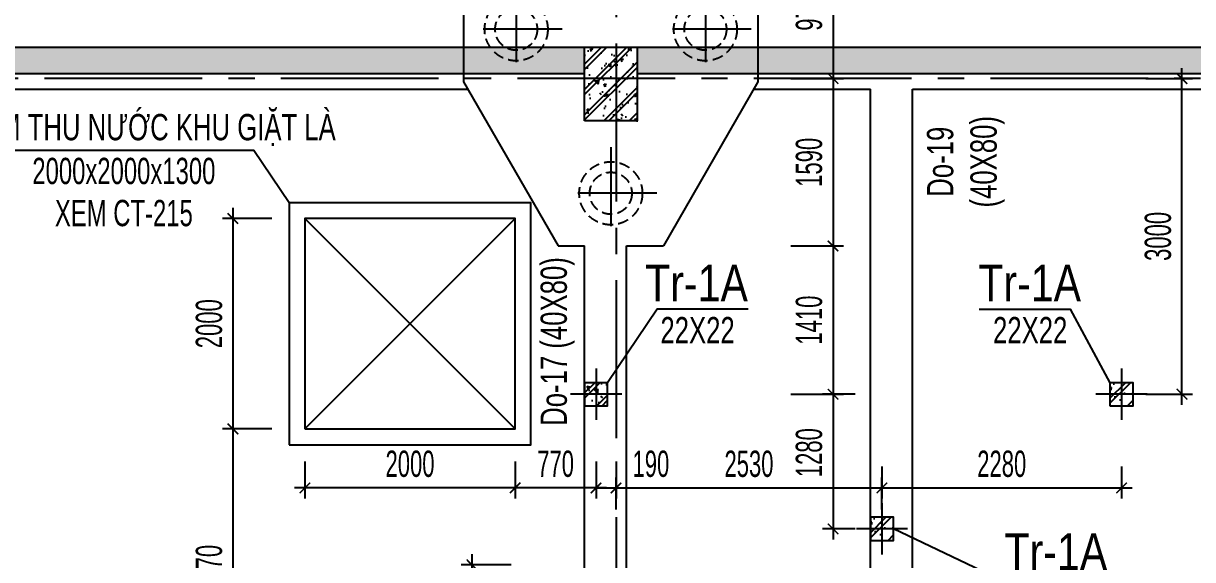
# Model space of a CAD drawing. Header units: millimetres. Extents: x 71 to 1853844, y -54216 to 5184.
# Drawn here: x 1788435 to 1799560, y -7733 to -2636 of the extents above; entities that cross this region are included whole.
import ezdxf
from ezdxf.enums import TextEntityAlignment as Align

# ---------------------------------------------------------------- set-up
doc = ezdxf.new("R2010")
doc.units = ezdxf.units.MM
doc.header["$LTSCALE"] = 1000
doc.header["$MEASUREMENT"] = 0
doc.header["$PDMODE"] = 3
doc.linetypes.add('CENTER2', pattern=[1.125, 0.75, -0.125, 0.125, -0.125])
doc.linetypes.add('HIDDEN', pattern=[0.375, 0.25, -0.125])
doc.layers.get('0').update_dxf_attribs({"linetype": 'CONTINUOUS'})
doc.layers.get('Defpoints').update_dxf_attribs({"linetype": 'CONTINUOUS'})
for name, color, linetype in [('CDC.01.AXIS', 160, 'CENTER2'), ('CDC.02.DIM', 1, 'CONTINUOUS'), ('CDC.03.BORDER', 3, 'CONTINUOUS'), ('CDC.04.HIDDEN', 8, 'HIDDEN'), ('CDC.06.TEXT', 2, 'CONTINUOUS'), ('CDC.09.COLUMN', 4, 'CONTINUOUS'), ('CDC.10.HATCH', 9, 'CONTINUOUS'), ('CDC.11.NOTE', 8, 'CONTINUOUS')]:
    doc.layers.add(name, color=color, linetype=linetype)
doc.styles.add('ARIAL', font='arial.ttf', dxfattribs={"width": 0.6})
doc.dimstyles.new('100', dxfattribs={"dimscale": 100, "dimtxt": 2.5, "dimasz": 1, "dimexe": 1, "dimexo": 0, "dimgap": 1, "dimtad": 1, "dimdec": 0, "dimdsep": 46, "dimtxsty": 'ARIAL', "dimblk": 'ARCHTICK', "dimcen": 1, "dimdle": 1, "dimclrd": 1, "dimclre": 1, "dimclrt": 2, "dimadec": 0, "dimazin": 0, "dimtfac": 0.00072, "dimtdec": 0, "dimtix": 1, "dimtmove": 2, "dimatfit": 3, "dimldrblk": 'ARCHTICK', "dimfxl": 1, "dimtolj": 1, "dimarcsym": 0})
pattern_1 = [(140, (1206.07, 2432.2), (25.100854, 286.904073), [30, -330]), (85, (1206.07, 2432.2), (-300.876853, -55.500533), [24, -264]), (190.4514, (1208.16, 2456.1), (-275.775817, 231.403753), [25.496076, -280.456845]), (136.1842, (1126.07, 2432.2), (66.207606, 426.89642), [45, -495]), (186.6356, (1131.6, 2467.78), (-389.64715, 373.86508), [38.24412, -420.6852]), (81.1842, (1126.07, 2432.2), (-389.64744, 373.86478), [36, -396]), (111, (1146.07, 2472.2), (161.047556, 238.76282), [30, -330]), (316, (1146.07, 2472.2), (146.215924, 268.75285), [24, -264]), (161.4514, (1159.5, 2492.1), (-129.0122, 336.08905), [25.496076, -280.456845]), (157.5, (1206.07, 2432.2), (-117.749785, -62.3664733), [0, -260.8, 0, -268, 0, -265]), (94.5, (1206.07, 2432.2), (-152.041275, 113.34037), [0, -152.8, 0, -254.8, 0, -101]), (57.5, (1206.07, 2343), (9.021949, 213.5289745), [0, -100, 0, -312, 0, -414]), (47.5, (1206.07, 2303), (-40.041993, 233.274468), [0, -130, 0, -207.2, 0, -294]), (45, (1206.07, 2432.2), (-120.208153, 120.208153), []), (45, (1157.07, 2432.2), (-120.208153, 120.208153), [])]

# ---------------------------------------------------------------- blocks, each defined once
blk = doc.blocks.new('D600')
at = {"layer": 'CDC.01.AXIS'}
for p, q in [((2659919, 63050), (2659919, 62175)), ((2660356, 62612), (2659482, 62612))]:
    blk.add_line(p, q, dxfattribs=at)
at = {"layer": 'CDC.04.HIDDEN', "ltscale": 0.4}
for radius in [300, 200]:
    blk.add_circle((2659919, 62612), radius, dxfattribs=at)
blk = doc.blocks.new('_ARCHTICK')
at = {"color": 0, "linetype": 'ByBlock', "const_width": 0.15}
blk.add_lwpolyline([(-0.5, -0.5), (0.5, 0.5)], dxfattribs=at)
blk = doc.blocks.new('*D66')
at = {"layer": 'CDC.02.DIM', "color": 1, "lineweight": -2, "transparency": 16777216}
for p, q in [((1796139, -2092), (1796139, -3261)), ((1795738, -2192), (1796239, -2192)), ((1795738, -3161), (1796239, -3161))]:
    blk.add_line(p, q, dxfattribs=at)
at = {"layer": 'Defpoints', "color": 0, "transparency": 16777216}
for p in [(1795738, -2192), (1795738, -3161), (1796139, -3161)]:
    blk.add_point(p, dxfattribs=at)
at = {"layer": 'CDC.02.DIM', "color": 1, "lineweight": -2, "transparency": 16777216, "xscale": 100, "yscale": 100, "zscale": 100}
for p, rotation in [((1796139, -2192), 90), ((1796139, -3161), 270)]:
    blk.add_blockref('_ARCHTICK', p, dxfattribs=dict(at, rotation=rotation))
at = {"layer": 'CDC.02.DIM', "color": 2, "transparency": 16777216, "insert": (1795911, -2531), "char_height": 250, "attachment_point": 5, "rotation": 90, "style": 'ARIAL'}
blk.add_mtext('\\A1;970', dxfattribs=at)
blk = doc.blocks.new('*D67')
at = {"layer": 'CDC.02.DIM', "color": 1, "lineweight": -2, "transparency": 16777216}
for p, q in [((1796139, -3061), (1796139, -4852)), ((1795738, -3161), (1796239, -3161)), ((1795738, -4752), (1796239, -4752))]:
    blk.add_line(p, q, dxfattribs=at)
at = {"layer": 'Defpoints', "color": 0, "transparency": 16777216}
for p in [(1795738, -3161), (1795738, -4752), (1796139, -4752)]:
    blk.add_point(p, dxfattribs=at)
at = {"layer": 'CDC.02.DIM', "color": 1, "lineweight": -2, "transparency": 16777216, "xscale": 100, "yscale": 100, "zscale": 100}
for p, rotation in [((1796139, -3161), 90), ((1796139, -4752), 270)]:
    blk.add_blockref('_ARCHTICK', p, dxfattribs=dict(at, rotation=rotation))
at = {"layer": 'CDC.02.DIM', "color": 2, "transparency": 16777216, "insert": (1795911, -3957), "char_height": 250, "attachment_point": 5, "rotation": 90, "style": 'ARIAL'}
blk.add_mtext('\\A1;1590', dxfattribs=at)
blk = doc.blocks.new('*D186')
at = {"layer": 'CDC.02.DIM', "color": 1, "lineweight": -2, "transparency": 16777216}
for p, q in [((1793077, -7782), (1792602, -7782)), ((1792702, -7682), (1792702, -9261)), ((1793077, -9161), (1792602, -9161))]:
    blk.add_line(p, q, dxfattribs=at)
at = {"layer": 'Defpoints', "color": 0, "transparency": 16777216}
for p in [(1793077, -7782), (1792702, -9161), (1793077, -9161)]:
    blk.add_point(p, dxfattribs=at)
at = {"layer": 'CDC.02.DIM', "color": 1, "lineweight": -2, "transparency": 16777216, "xscale": 100, "yscale": 100, "zscale": 100}
for p, rotation in [((1792702, -7782), 90), ((1792702, -9161), 270)]:
    blk.add_blockref('_ARCHTICK', p, dxfattribs=dict(at, rotation=rotation))
at = {"layer": 'CDC.02.DIM', "color": 2, "transparency": 16777216, "insert": (1792474, -8472), "char_height": 250, "attachment_point": 5, "rotation": 90, "style": 'ARIAL'}
blk.add_mtext('\\A1;1380', dxfattribs=at)
blk = doc.blocks.new('*D189')
at = {"layer": 'CDC.02.DIM', "color": 1, "lineweight": -2, "transparency": 16777216}
for p, q in [((1790429, -4391), (1790429, -6591)), ((1790800, -4491), (1790329, -4491)), ((1790800, -6491), (1790329, -6491))]:
    blk.add_line(p, q, dxfattribs=at)
at = {"layer": 'Defpoints', "color": 0, "transparency": 16777216}
for p in [(1790800, -4491), (1790429, -6491), (1790800, -6491)]:
    blk.add_point(p, dxfattribs=at)
at = {"layer": 'CDC.02.DIM', "color": 1, "lineweight": -2, "transparency": 16777216, "xscale": 100, "yscale": 100, "zscale": 100}
for p, rotation in [((1790429, -4491), 90), ((1790429, -6491), 270)]:
    blk.add_blockref('_ARCHTICK', p, dxfattribs=dict(at, rotation=rotation))
at = {"layer": 'CDC.02.DIM', "color": 2, "transparency": 16777216, "insert": (1790202, -5491), "char_height": 250, "attachment_point": 5, "rotation": 90, "style": 'ARIAL'}
blk.add_mtext('\\A1;2000', dxfattribs=at)
blk = doc.blocks.new('*D190')
at = {"layer": 'CDC.02.DIM', "color": 1, "lineweight": -2, "transparency": 16777216}
for p, q in [((1793114, -6800), (1793114, -7152)), ((1793884, -6800), (1793884, -7152)), ((1793984, -7052), (1793014, -7052))]:
    blk.add_line(p, q, dxfattribs=at)
at = {"layer": 'Defpoints', "color": 0, "transparency": 16777216}
for p in [(1793114, -6800), (1793884, -6800), (1793114, -7052)]:
    blk.add_point(p, dxfattribs=at)
at = {"layer": 'CDC.02.DIM', "color": 1, "lineweight": -2, "transparency": 16777216, "xscale": 100, "yscale": 100, "zscale": 100, "rotation": 180}
blk.add_blockref('_ARCHTICK', (1793114, -7052), dxfattribs=at)
at = {"layer": 'CDC.02.DIM', "color": 1, "lineweight": -2, "transparency": 16777216, "xscale": 100, "yscale": 100, "zscale": 100}
blk.add_blockref('_ARCHTICK', (1793884, -7052), dxfattribs=at)
at = {"layer": 'CDC.02.DIM', "color": 2, "transparency": 16777216, "insert": (1793499, -6824), "char_height": 250, "attachment_point": 5, "style": 'ARIAL'}
blk.add_mtext('\\A1;770', dxfattribs=at)
blk = doc.blocks.new('*D191')
at = {"layer": 'CDC.02.DIM', "color": 1, "lineweight": -2, "transparency": 16777216}
for p, q in [((1791114, -6800), (1791114, -7152)), ((1793114, -6800), (1793114, -7152)), ((1793214, -7052), (1791014, -7052))]:
    blk.add_line(p, q, dxfattribs=at)
at = {"layer": 'Defpoints', "color": 0, "transparency": 16777216}
for p in [(1791114, -6800), (1793114, -6800), (1791114, -7052)]:
    blk.add_point(p, dxfattribs=at)
at = {"layer": 'CDC.02.DIM', "color": 1, "lineweight": -2, "transparency": 16777216, "xscale": 100, "yscale": 100, "zscale": 100, "rotation": 180}
blk.add_blockref('_ARCHTICK', (1791114, -7052), dxfattribs=at)
at = {"layer": 'CDC.02.DIM', "color": 1, "lineweight": -2, "transparency": 16777216, "xscale": 100, "yscale": 100, "zscale": 100}
blk.add_blockref('_ARCHTICK', (1793114, -7052), dxfattribs=at)
at = {"layer": 'CDC.02.DIM', "color": 2, "transparency": 16777216, "insert": (1792114, -6824), "char_height": 250, "attachment_point": 5, "style": 'ARIAL'}
blk.add_mtext('\\A1;2000', dxfattribs=at)
blk = doc.blocks.new('*D192')
at = {"layer": 'CDC.02.DIM', "color": 1, "lineweight": -2, "transparency": 16777216}
for p, q in [((1790429, -6391), (1790429, -9261)), ((1790800, -6491), (1790329, -6491)), ((1790800, -9161), (1790329, -9161))]:
    blk.add_line(p, q, dxfattribs=at)
at = {"layer": 'Defpoints', "color": 0, "transparency": 16777216}
for p in [(1790800, -6491), (1790429, -9161), (1790800, -9161)]:
    blk.add_point(p, dxfattribs=at)
at = {"layer": 'CDC.02.DIM', "color": 1, "lineweight": -2, "transparency": 16777216, "xscale": 100, "yscale": 100, "zscale": 100}
for p, rotation in [((1790429, -6491), 90), ((1790429, -9161), 270)]:
    blk.add_blockref('_ARCHTICK', p, dxfattribs=dict(at, rotation=rotation))
at = {"layer": 'CDC.02.DIM', "color": 2, "transparency": 16777216, "insert": (1790202, -7826), "char_height": 250, "attachment_point": 5, "rotation": 90, "style": 'ARIAL'}
blk.add_mtext('\\A1;2670', dxfattribs=at)
blk = doc.blocks.new('*D207')
at = {"layer": 'CDC.02.DIM', "color": 1, "lineweight": -2, "transparency": 16777216}
for p, q in [((1796139, -4652), (1796139, -6261)), ((1795738, -4752), (1796239, -4752)), ((1795738, -6161), (1796239, -6161))]:
    blk.add_line(p, q, dxfattribs=at)
at = {"layer": 'Defpoints', "color": 0, "transparency": 16777216}
for p in [(1795738, -4752), (1795738, -6161), (1796139, -6161)]:
    blk.add_point(p, dxfattribs=at)
at = {"layer": 'CDC.02.DIM', "color": 1, "lineweight": -2, "transparency": 16777216, "xscale": 100, "yscale": 100, "zscale": 100}
for p, rotation in [((1796139, -4752), 90), ((1796139, -6161), 270)]:
    blk.add_blockref('_ARCHTICK', p, dxfattribs=dict(at, rotation=rotation))
at = {"layer": 'CDC.02.DIM', "color": 2, "transparency": 16777216, "insert": (1795911, -5457), "char_height": 250, "attachment_point": 5, "rotation": 90, "style": 'ARIAL'}
blk.add_mtext('\\A1;1410', dxfattribs=at)
blk = doc.blocks.new('*D208')
at = {"layer": 'CDC.02.DIM', "color": 1, "lineweight": -2, "transparency": 16777216}
for p, q in [((1793884, -6800), (1793884, -7152)), ((1794074, -6800), (1794074, -7152)), ((1793884, -7052), (1793784, -7052)), ((1793884, -7052), (1794074, -7052)), ((1794074, -7052), (1794174, -7052))]:
    blk.add_line(p, q, dxfattribs=at)
at = {"layer": 'Defpoints', "color": 0, "transparency": 16777216}
for p in [(1793884, -6800), (1794074, -6800), (1794074, -7052)]:
    blk.add_point(p, dxfattribs=at)
at = {"layer": 'CDC.02.DIM', "color": 1, "lineweight": -2, "transparency": 16777216, "xscale": 100, "yscale": 100, "zscale": 100}
blk.add_blockref('_ARCHTICK', (1793884, -7052), dxfattribs=at)
at = {"layer": 'CDC.02.DIM', "color": 1, "lineweight": -2, "transparency": 16777216, "xscale": 100, "yscale": 100, "zscale": 100, "rotation": 180}
blk.add_blockref('_ARCHTICK', (1794074, -7052), dxfattribs=at)
at = {"layer": 'CDC.02.DIM', "color": 2, "transparency": 16777216, "insert": (1794406, -6824), "char_height": 250, "attachment_point": 5, "style": 'ARIAL'}
blk.add_mtext('\\A1;190', dxfattribs=at)
blk = doc.blocks.new('*D209')
at = {"layer": 'CDC.02.DIM', "color": 1, "lineweight": -2, "transparency": 16777216}
for p, q in [((1794074, -7258), (1794074, -6952)), ((1796604, -7258), (1796604, -6952)), ((1793974, -7052), (1796704, -7052))]:
    blk.add_line(p, q, dxfattribs=at)
at = {"layer": 'Defpoints', "color": 0, "transparency": 16777216}
for p in [(1796604, -7052), (1794074, -7258), (1796604, -7258)]:
    blk.add_point(p, dxfattribs=at)
at = {"layer": 'CDC.02.DIM', "color": 1, "lineweight": -2, "transparency": 16777216, "xscale": 100, "yscale": 100, "zscale": 100, "rotation": 180}
blk.add_blockref('_ARCHTICK', (1794074, -7052), dxfattribs=at)
at = {"layer": 'CDC.02.DIM', "color": 1, "lineweight": -2, "transparency": 16777216, "xscale": 100, "yscale": 100, "zscale": 100}
blk.add_blockref('_ARCHTICK', (1796604, -7052), dxfattribs=at)
at = {"layer": 'CDC.02.DIM', "color": 2, "transparency": 16777216, "insert": (1795339, -6824), "char_height": 250, "attachment_point": 5, "style": 'ARIAL'}
blk.add_mtext('\\A1;2530', dxfattribs=at)
blk = doc.blocks.new('*D210')
at = {"layer": 'CDC.02.DIM', "color": 1, "lineweight": -2, "transparency": 16777216}
for p, q in [((1796604, -6848), (1796604, -7152)), ((1798884, -6848), (1798884, -7152)), ((1796504, -7052), (1798984, -7052))]:
    blk.add_line(p, q, dxfattribs=at)
at = {"layer": 'Defpoints', "color": 0, "transparency": 16777216}
for p in [(1796604, -6848), (1798884, -6848), (1798884, -7052)]:
    blk.add_point(p, dxfattribs=at)
at = {"layer": 'CDC.02.DIM', "color": 1, "lineweight": -2, "transparency": 16777216, "xscale": 100, "yscale": 100, "zscale": 100, "rotation": 180}
blk.add_blockref('_ARCHTICK', (1796604, -7052), dxfattribs=at)
at = {"layer": 'CDC.02.DIM', "color": 1, "lineweight": -2, "transparency": 16777216, "xscale": 100, "yscale": 100, "zscale": 100}
blk.add_blockref('_ARCHTICK', (1798884, -7052), dxfattribs=at)
at = {"layer": 'CDC.02.DIM', "color": 2, "transparency": 16777216, "insert": (1797744, -6824), "char_height": 250, "attachment_point": 5, "style": 'ARIAL'}
blk.add_mtext('\\A1;2280', dxfattribs=at)
blk = doc.blocks.new('*D356')
at = {"layer": 'CDC.02.DIM', "color": 1, "lineweight": -2, "transparency": 16777216}
for p, q in [((1796139, -6061), (1796139, -7541)), ((1796349, -6161), (1796039, -6161)), ((1796349, -7441), (1796039, -7441))]:
    blk.add_line(p, q, dxfattribs=at)
at = {"layer": 'Defpoints', "color": 0, "transparency": 16777216}
for p in [(1796349, -6161), (1796139, -7441), (1796349, -7441)]:
    blk.add_point(p, dxfattribs=at)
at = {"layer": 'CDC.02.DIM', "color": 1, "lineweight": -2, "transparency": 16777216, "xscale": 100, "yscale": 100, "zscale": 100}
for p, rotation in [((1796139, -6161), 90), ((1796139, -7441), 270)]:
    blk.add_blockref('_ARCHTICK', p, dxfattribs=dict(at, rotation=rotation))
at = {"layer": 'CDC.02.DIM', "color": 2, "transparency": 16777216, "insert": (1795911, -6717), "char_height": 250, "attachment_point": 5, "rotation": 90, "style": 'ARIAL'}
blk.add_mtext('\\A1;1280', dxfattribs=at)
blk = doc.blocks.new('*D360')
at = {"layer": 'CDC.02.DIM', "color": 1, "lineweight": -2, "transparency": 16777216}
for p, q in [((1799459, -6261), (1799459, -3061)), ((1799114, -3161), (1799559, -3161)), ((1799114, -6161), (1799559, -6161))]:
    blk.add_line(p, q, dxfattribs=at)
at = {"layer": 'Defpoints', "color": 0, "transparency": 16777216}
for p in [(1799114, -3161), (1799459, -3161), (1799114, -6161)]:
    blk.add_point(p, dxfattribs=at)
at = {"layer": 'CDC.02.DIM', "color": 1, "lineweight": -2, "transparency": 16777216, "xscale": 100, "yscale": 100, "zscale": 100}
for p, rotation in [((1799459, -3161), 90), ((1799459, -6161), 270)]:
    blk.add_blockref('_ARCHTICK', p, dxfattribs=dict(at, rotation=rotation))
at = {"layer": 'CDC.02.DIM', "color": 2, "transparency": 16777216, "insert": (1799231, -4661), "char_height": 250, "attachment_point": 5, "rotation": 90, "style": 'ARIAL'}
blk.add_mtext('\\A1;3000', dxfattribs=at)

msp = doc.modelspace()

# ---------------------------------------------------------------- hatches: boundary and pattern name
at = {"layer": 'CDC.10.HATCH'}
h = msp.add_hatch(dxfattribs=at)
h.set_pattern_fill('1BETONG2-BOP', color=256, scale=40, angle=90, style=0, pattern_type=2)
h.set_pattern_definition(pattern_1)
h.paths.add_polyline_path([(1785824.3, -2861.6), (1778274.3, -2861.6), (1778274.3, -3111.6), (1785824.3, -3111.6)])
h.paths.add_polyline_path([(1793774.3, -2861.6), (1786324.3, -2861.6), (1786324.3, -3111.6), (1793774.3, -3111.6)])
h.paths.add_polyline_path([(1801774.3, -2861.6), (1794274.3, -2861.6), (1794274.3, -3111.6), (1801774.3, -3111.6)])
h.paths.add_polyline_path([(1809774.3, -2861.6), (1802674.3, -2861.6), (1802674.3, -3111.6), (1809774.3, -3111.6)])
h.paths.add_polyline_path([(1817774.3, -2861.6), (1810274.3, -2861.6), (1810274.3, -3111.6), (1817774.3, -3111.6)])
h.paths.add_polyline_path([(1825874.3, -2861.6), (1818274.3, -2861.6), (1818274.3, -3111.6), (1825874.3, -3111.6)])
h.paths.add_polyline_path([(1832274.3, -2861.6), (1826374.3, -2861.6), (1826374.3, -3111.6), (1832274.3, -3111.6)])
h = msp.add_hatch(dxfattribs=at)
h.set_pattern_fill('1BETONG2-BOP', color=256, scale=40, angle=90, style=0, pattern_type=2)
h.set_pattern_definition(pattern_1)
h.paths.add_polyline_path([(1793774.3, -3561.5), (1794274.3, -3561.5), (1794274.3, -2861.5), (1793774.3, -2861.5)])
h = msp.add_hatch(dxfattribs=at)
h.set_pattern_fill('1BETONG2-BOP', color=256, scale=40, angle=90, style=0, pattern_type=2)
h.set_pattern_definition(pattern_1)
h.paths.add_polyline_path([(1793774.3, -3561.5), (1794274.3, -3561.5), (1794274.3, -2861.5), (1793774.3, -2861.5)])
h = msp.add_hatch(dxfattribs=at)
h.set_pattern_fill('1BETONG2-BOP', color=256, scale=40, angle=90, style=0, pattern_type=2)
h.set_pattern_definition(pattern_1)
h.paths.add_polyline_path([(1793994.3, -6051.5), (1793774.3, -6051.5), (1793774.3, -6271.5), (1793994.3, -6271.5)])
h = msp.add_hatch(dxfattribs=at)
h.set_pattern_fill('1BETONG2-BOP', color=256, scale=40, angle=90, style=0, pattern_type=2)
h.set_pattern_definition(pattern_1)
h.paths.add_polyline_path([(1798993.8, -6051.5), (1798773.8, -6051.5), (1798773.8, -6271.5), (1798993.8, -6271.5)])
h = msp.add_hatch(dxfattribs=at)
h.set_pattern_fill('1BETONG2-BOP', color=256, scale=40, angle=90, style=0, pattern_type=2)
h.set_pattern_definition([(140, (-1073.52, 1152.2), (25.100854, 286.904073), [30, -330]), (85, (-1073.52, 1152.2), (-300.876853, -55.500533), [24, -264]), (190.4514, (-1071.43, 1176.1), (-275.775817, 231.403753), [25.496076, -280.456845]), (136.1842, (-1153.52, 1152.2), (66.207606, 426.89642), [45, -495]), (186.6356, (-1148, 1187.78), (-389.64715, 373.86508), [38.24412, -420.6852]), (81.1842, (-1153.52, 1152.2), (-389.64744, 373.86478), [36, -396]), (111, (-1133.52, 1192.2), (161.047556, 238.76282), [30, -330]), (316, (-1133.52, 1192.2), (146.215924, 268.75285), [24, -264]), (161.4514, (-1120.1, 1212.1), (-129.0122, 336.08905), [25.496076, -280.456845]), (157.5, (-1073.52, 1152.2), (-117.749785, -62.3664733), [0, -260.8, 0, -268, 0, -265]), (94.5, (-1073.52, 1152.2), (-152.041275, 113.34037), [0, -152.8, 0, -254.8, 0, -101]), (57.5, (-1073.52, 1063), (9.021949, 213.5289745), [0, -100, 0, -312, 0, -414]), (47.5, (-1073.52, 1023), (-40.041993, 233.274468), [0, -130, 0, -207.2, 0, -294]), (45, (-1073.52, 1152.2), (-120.208153, 120.208153), []), (45, (-1122.52, 1152.2), (-120.208153, 120.208153), [])])
h.paths.add_polyline_path([(1796714.2, -7331.5), (1796494.2, -7331.5), (1796494.2, -7551.5), (1796714.2, -7551.5)])

# ---------------------------------------------------------------- linework, layer by layer
at = {"layer": 'CDC.01.AXIS', "ltscale": 2}
for p, q in [((1794074.3, -578.6), (1794074.3, -35145.9)), ((1794074.3, -578.6), (1794074.3, -35145.9)), ((1835136, -3161.5), (1776902.9, -3161.5)), ((1835136, -3161.5), (1776902.9, -3161.5)), ((1793884.3, -5917.9), (1793884.3, -6405.1)), ((1798883.8, -5917.9), (1798883.8, -6405.1)), ((1794127.9, -6161.5), (1793640.6, -6161.5)), ((1799127.5, -6161.5), (1798640.2, -6161.5)), ((1796604.2, -7197.9), (1796604.2, -7685.1)), ((1796847.9, -7441.5), (1796360.6, -7441.5))]:
    msp.add_line(p, q, dxfattribs=at)
at = {"layer": 'CDC.03.BORDER'}
for p, q in [((1792624.3, -2191.9), (1792624.3, -3191.9)), ((1795424.3, -2191.9), (1795424.3, -3191.9)), ((1786574.3, -2861.6), (1792624.3, -2861.6)), ((1795424.3, -2861.6), (1808624.3, -2861.6)), ((1792624.3, -3191.9), (1793524.3, -4750.7)), ((1795424.3, -3191.9), (1794524.3, -4750.7)), ((1786574.3, -3261.6), (1792664.5, -3261.6)), ((1795384, -3261.6), (1796494.2, -3261.6)), ((1796494.2, -9051.5), (1796494.2, -3261.6)), ((1796894.2, -9051.5), (1796894.2, -3261.6)), ((1796894.2, -3261.6), (1801774.3, -3261.6)), ((1793524.3, -4750.7), (1793774.3, -4750.7)), ((1793774.3, -9051.5), (1793774.3, -4750.7)), ((1794174.3, -9051.5), (1794174.3, -4750.7)), ((1794174.3, -4750.7), (1794524.3, -4750.7))]:
    msp.add_line(p, q, dxfattribs=at)
for points in [[(1790964.3, -6641.5), (1793264.3, -6641.5), (1793264.3, -4341.5), (1790964.3, -4341.5)], [(1791114.3, -6491.5), (1793114.3, -6491.5), (1793114.3, -4491.5), (1791114.3, -4491.5)]]:
    msp.add_lwpolyline(points, close=True, dxfattribs=at)
at = {"layer": 'CDC.09.COLUMN'}
for p, q in [((1777774.3, -2861.6), (1832773.7, -2861.6)), ((1786324.3, -3111.6), (1793774.3, -3111.6)), ((1794274.3, -3111.6), (1801774.3, -3111.6))]:
    msp.add_line(p, q, dxfattribs=at)
at = {"layer": 'CDC.09.COLUMN', "ltscale": 2000}
for points in [[(1793774.3, -3561.5), (1793774.3, -2861.5), (1794274.3, -2861.5), (1794274.3, -3561.5)], [(1793774.3, -3561.5), (1793774.3, -2861.5), (1794274.3, -2861.5), (1794274.3, -3561.5)], [(1793774.3, -3561.5), (1793774.3, -2861.5), (1794274.3, -2861.5), (1794274.3, -3561.5)], [(1793774.3, -3561.5), (1793774.3, -2861.5), (1794274.3, -2861.5), (1794274.3, -3561.5)], [(1793774.3, -6271.5), (1793994.3, -6271.5), (1793994.3, -6051.5), (1793774.3, -6051.5)], [(1798773.8, -6271.5), (1798993.8, -6271.5), (1798993.8, -6051.5), (1798773.8, -6051.5)], [(1796494.2, -7551.5), (1796714.2, -7551.5), (1796714.2, -7331.5), (1796494.2, -7331.5)]]:
    msp.add_lwpolyline(points, close=True, dxfattribs=at)
at = {"layer": 'CDC.11.NOTE'}
for p, q in [((1791114.3, -4491.5), (1793114.3, -6491.5)), ((1793114.3, -4491.5), (1791114.3, -6491.5))]:
    msp.add_line(p, q, dxfattribs=at)
at = {"layer": 'CDC.11.NOTE', "elevation": 0}
msp.add_lwpolyline([(1790964.3, -4341.5), (1790628.3, -3845.3), (1788279.5, -3845.3)], dxfattribs=at)
at = {"layer": 'CDC.11.NOTE'}
for points in [[(1795330, -5352.3), (1794464.5, -5352.3), (1793994.3, -6051.5)], [(1797529.2, -5352.3), (1798394.7, -5352.3), (1798773.8, -6051.5)], [(1798748.8, -7905.6), (1797689.5, -7905.6), (1796714.2, -7441.5)]]:
    msp.add_lwpolyline(points, dxfattribs=at)

# ---------------------------------------------------------------- block references
at = {"layer": 'CDC.03.BORDER'}
for p in [(-866794.6, -65304.3), (-864994.6, -65304.3), (-865894.6, -66863.1)]:
    msp.add_blockref('D600', p, dxfattribs=at)

# ---------------------------------------------------------------- texts
at = {"layer": 'CDC.06.TEXT', "style": 'ARIAL'}
for s, height, width, p in [('HỐ BƠM THU NƯỚC KHU GIẶT LÀ', 250, 0.7, (1789402.3, -3622.3)), ('2000x2000x1300', 250, 0.65, (1789391.3, -4039)), ('XEM CT-215', 250, 0.65, (1789391.3, -4439)), ('Tr-1A', 350, 0.8, (1794840.2, -5104.7)), ('Tr-1A', 350, 0.8, (1798009.8, -5104.7)), ('22X22', 250, 0.7, (1794850.1, -5552.3)), ('22X22', 250, 0.7, (1798014.8, -5552.3)), ('Tr-1A', 350, 0.8, (1798258.9, -7658.1))]:
    msp.add_text(s, height=height, dxfattribs=dict(at, width=width)).set_placement(p, align=Align.MIDDLE_CENTER)
at = {"layer": 'CDC.06.TEXT', "style": 'ARIAL', "width": 0.7}
for s, p in [('(40X80)', (1797570.9, -3951.5)), ('Do-19', (1797157.7, -3951.5)), ('Do-17 (40X80)', (1793481.3, -5660.3))]:
    msp.add_text(s, height=250, rotation=90, dxfattribs=at).set_placement(p, align=Align.MIDDLE_CENTER)

# ---------------------------------------------------------------- dimensions: what is measured, and where the dimension line sits
at = {"layer": 'CDC.02.DIM'}
for base, p1, p2, picture, middle in [((1796138.5, -3161.5), (1795738.4, -2191.9), (1795738.4, -3161.5), '*D66', (1795910.9, -2531)), ((1796138.5, -7441.5), (1796348.7, -6161.5), (1796348.7, -7441.5), '*D356', (1795910.9, -6717.1))]:
    dim = msp.add_linear_dim(base=base, p1=p1, p2=p2, angle=90, dimstyle='100', dxfattribs=at)
    dim.commit()
    dim.dimension.update_dxf_attribs({"geometry": picture, "text_midpoint": middle, "dimtype": 160})
for base, p1, p2, picture, middle in [((1796138.5, -4751.7), (1795738.4, -3161.5), (1795738.4, -4751.7), '*D67', (1795910.9, -3956.6)), ((1799458.9, -3161.5), (1799114, -6161.5), (1799114, -3161.5), '*D360', (1799231.2, -4661.5)), ((1790429.5, -6491.5), (1790800.1, -4491.5), (1790800.1, -6491.5), '*D189', (1790201.8, -5491.5)), ((1796138.5, -6161.5), (1795738.4, -4751.7), (1795738.4, -6161.5), '*D207', (1795910.9, -5456.6)), ((1790429.5, -9161.5), (1790800.1, -6491.5), (1790800.1, -9161.5), '*D192', (1790201.8, -7826.5)), ((1792702, -9161.5), (1793077.3, -7781.5), (1793077.3, -9161.5), '*D186', (1792474.3, -8471.5))]:
    dim = msp.add_linear_dim(base=base, p1=p1, p2=p2, angle=90, dimstyle='100', dxfattribs=at)
    dim.commit()
    dim.dimension.update_dxf_attribs({"geometry": picture, "text_midpoint": middle})
for base, p1, p2, picture, middle in [((1791114.3, -7051.8), (1793114.3, -6800.3), (1791114.3, -6800.3), '*D191', (1792114.3, -6824.2)), ((1793114.3, -7051.8), (1793884.3, -6800.3), (1793114.3, -6800.3), '*D190', (1793499.3, -6824.2)), ((1796604.2, -7051.8), (1794074.3, -7258), (1796604.2, -7258), '*D209', (1795339.3, -6824.1)), ((1798883.8, -7051.8), (1796604.2, -6848.3), (1798883.8, -6848.3), '*D210', (1797744, -6824.2))]:
    dim = msp.add_linear_dim(base=base, p1=p1, p2=p2, dimstyle='100', dxfattribs=at)
    dim.commit()
    dim.dimension.update_dxf_attribs({"geometry": picture, "text_midpoint": middle})
dim = msp.add_linear_dim(base=(1794074.3, -7051.8), p1=(1793884.3, -6800.3), p2=(1794074.3, -6800.3), dimstyle='100', dxfattribs=at)
dim.commit()
dim.dimension.update_dxf_attribs({"geometry": '*D208', "text_midpoint": (1794406, -6824.2), "dimtype": 160})

doc.saveas('drawing.dxf')
